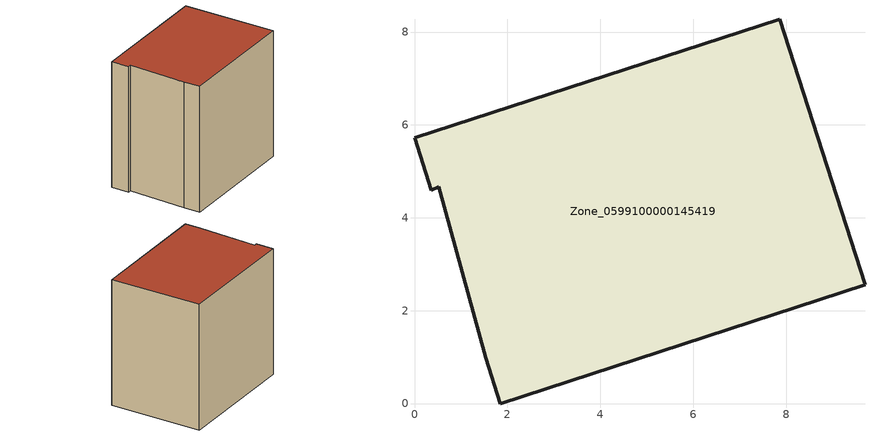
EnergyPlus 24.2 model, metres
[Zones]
Zone_0599100000145419
 floor ground (C_G): 1.85,0 1.53,0.99 0.52,4.67 0.36,4.59 0,5.72 7.86,8.27 9.7,2.56 z3.77
 wall outside (C_F): 1.85,0 9.7,2.56 7.86,8.27 0,5.72 0.36,4.59 0.52,4.67 1.53,0.99 1.85,0 z3.77:12.02
 roof outside (C_R): 1.53,0.99 1.85,0 9.7,2.56 7.86,8.27 0,5.72 0.36,4.59 0.52,4.67 z12.02
[BUILDING]
Pand.0599100000145419: North Axis=0; Terrain=City; Loads Convergence Tolerance Value=0.04; Temperature Convergence Tolerance Value=0.4; Solar Distribution=FullExterior; Maximum Number of Warmup Days=25; Minimum Number of Warmup Days=1
[Site:Location]
Rotterdam.The.Hague.AP_ZH_NLD Design_Conditions: Latitude=51.96; Longitude=4.45; Time Zone=1; Elevation=-4.5
[SITE:GROUNDTEMPERATURE:BUILDINGSURFACE]
18, 18, 18, 18, 18, 18, 18, 18, 18, 18, 18, 18
[MATERIAL] Thermal Absorptance=0.9; Solar Absorptance=0.7; Visible Absorptance=0.7
Name | Roughness | Thickness | Conductivity | Density | Specific Heat
G.TI.1965-1974 | MediumSmooth | 0.15 | 0.882353 | 540 | 1210
F.TI.1965-1974 | Rough | 0.3 | 0.697674 | 1920 | 840
R.TI.1965-1974 | MediumRough | 0.2 | 0.232558 | 1500 | 1000
[CONSTRUCTION]
C_G: G.TI.1965-1974
C_F: F.TI.1965-1974
C_R: R.TI.1965-1974
[ZONE]
Zone_0599100000145419: Type=1; Multiplier=1; Ceiling Height=Autocalculate; Volume=Autocalculate; Floor Area=autocalculate; Part of Total Floor Area=Yes
[ZONEINFILTRATION:DESIGNFLOWRATE]
Infil_Zone_0599100000145419: Zone or ZoneList or Space or SpaceList=Zone_0599100000145419; Schedule=AlwaysOn; Design Flow Rate Calculation Method=Flow/Area; Flow Rate per Floor Area=0.003; Constant Term Coefficient=1; Temperature Term Coefficient=0; Velocity Term Coefficient=0; Velocity Squared Term Coefficient=0
[HVACTEMPLATE:ZONE:IDEALLOADSAIRSYSTEM]
Zone_0599100000145419: Maximum Heating Supply Air Temperature=50; Minimum Cooling Supply Air Temperature=13; Maximum Heating Supply Air Humidity Ratio=0.0156; Minimum Cooling Supply Air Humidity Ratio=0.0077; Heating Limit=NoLimit; Cooling Limit=NoLimit; Dehumidification Control Type=ConstantSensibleHeatRatio; Cooling Sensible Heat Ratio=0.7; Dehumidification Setpoint=60; Humidification Control Type=None; Humidification Setpoint=30; Outdoor Air Method=None; Outdoor Air Flow Rate per Person=0.00944; Outdoor Air Flow Rate per Zone Floor Area=0; Outdoor Air Flow Rate per Zone=0; Demand Controlled Ventilation Type=None; Outdoor Air Economizer Type=NoEconomizer; Heat Recovery Type=None; Sensible Heat Recovery Effectiveness=0.7; Latent Heat Recovery Effectiveness=0.65
[ZONECONTROL:THERMOSTAT]
ThermostatControl_Zone_0599100000145419: Zone or ZoneList=Zone_0599100000145419; Control Type Schedule=DualSetpointControlType; Control 1=Thermostat_Zone_0599100000145419; Temperature Difference Between Cutout And Setpoint=0
[THERMOSTATSETPOINT:DUALSETPOINT]
Thermostat_Zone_0599100000145419: Heating Setpoint Temperature Schedule=HeatingSetpoint_Zone_0599100000145419; Cooling Setpoint Temperature Schedule=CoolingSetpoint_Zone_0599100000145419
[SCHEDULE:COMPACT]
HeatingSetpoint_Zone_0599100000145419: Through: 12/31, For: AllDays, Until: 24:00, 21
CoolingSetpoint_Zone_0599100000145419: Through: 12/31, For: AllDays, Until: 24:00, 24
DualSetpointControlType: Through: 12/31, For: AllDays, Until: 24:00, 4
AlwaysOn: Through: 12/31, For: AllDays, Until: 24:00, 1
